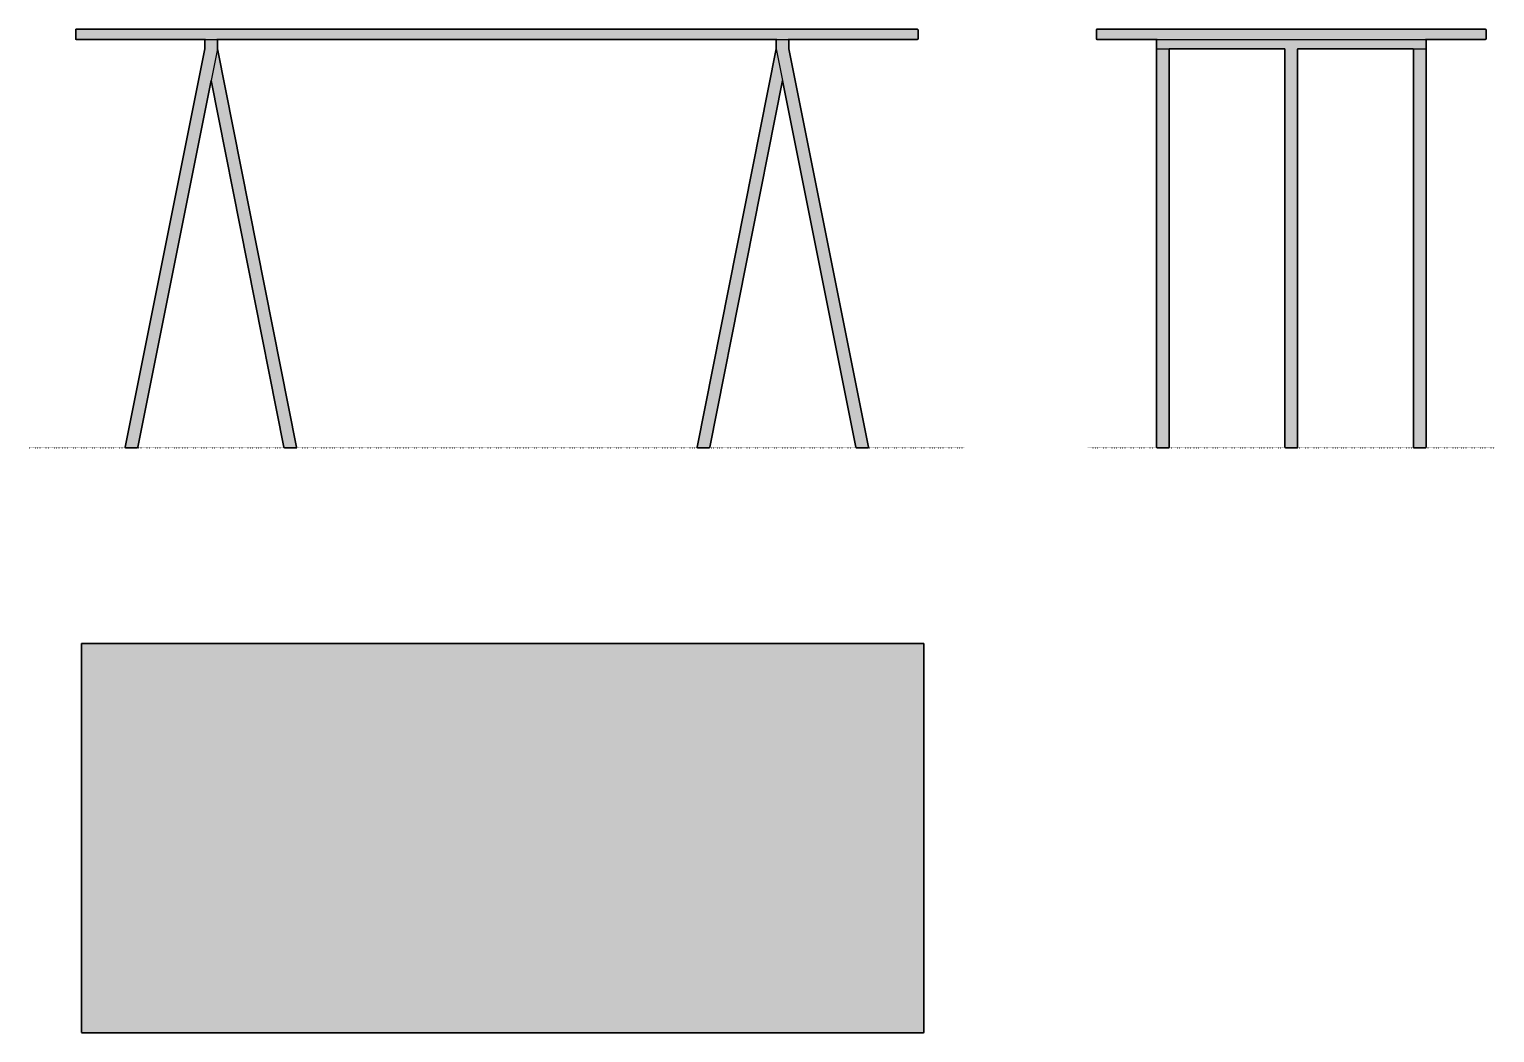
# Model space of a CAD drawing. Header units: millimetres. Extents: x 0 to 3479, y -1390 to 994.
import ezdxf

# ---------------------------------------------------------------- set-up
doc = ezdxf.new("R2010")
doc.units = ezdxf.units.MM
doc.linetypes.add('Dots', pattern=[1, 0, -1])
doc.layers.add('Blocks', color=7, linetype='Continuous')
doc.layers.add('Blocks$Fill', color=7, linetype='Continuous', true_color=0xffffff)
for name, color, linetype, lineweight, true_color in [('Blocks$Inner', 7, 'Continuous', 25, 0x007f00), ('Blocks$Outline', 7, 'Continuous', 35, 0xff3f3f), ('Groud', 7, 'Dots', 25, 0x243775)]:
    doc.layers.add(name, color=color, linetype=linetype, lineweight=lineweight, true_color=true_color)

# ---------------------------------------------------------------- blocks, each defined once
blk = doc.blocks.new('Loop Stand High Table Top')
at = {"layer": 'Blocks$Fill'}
blk.add_hatch(color=256, dxfattribs=at).paths.add_polyline_path([(230.1, -474.2), (231.2, -474.6), (2228.2, -474.6), (2229.4, -474.2), (2229.7, -473.1), (2229.7, 448.9), (2229.4, 450), (2228.2, 450.4), (231.2, 450.4), (230.1, 450), (229.7, 448.9), (229.7, -473.1)], flags=0)
at = {"layer": 'Blocks$Inner'}
blk.add_lwpolyline([(230.1, -474.2), (231.2, -474.6), (2228.2, -474.6), (2229.4, -474.2), (2229.7, -473.1), (2229.7, 448.9), (2229.4, 450), (2228.2, 450.4), (231.2, 450.4), (230.1, 450), (229.7, 448.9), (229.7, -473.1)], close=True, dxfattribs=at)
at = {"layer": 'Blocks$Outline'}
blk.add_lwpolyline([(230.1, -474.2), (231.2, -474.6), (2228.2, -474.6), (2229.4, -474.2), (2229.7, -473.1), (2229.7, 448.9), (2229.4, 450), (2228.2, 450.4), (231.2, 450.4), (230.1, 450), (229.7, 448.9), (229.7, -473.1)], close=True, dxfattribs=at)
blk = doc.blocks.new('Loop Stand High Table Side')
at = {"layer": 'Blocks$Fill'}
blk.add_hatch(color=256, dxfattribs=at).paths.add_polyline_path([(801.4, 970), (943.9, 970), (945, 970.4), (945.4, 971.5), (945.4, 992.5), (945, 993.6), (943.9, 994), (21.9, 994), (20.8, 993.6), (20.4, 992.5), (20.4, 971.5), (20.8, 970.4), (21.9, 970), (164.4, 970), (163.3, 969.6), (162.9, 968.5), (162.9, 947.6), (162.9, 1.5), (163.3, 0.4), (164.4, 0), (191.4, 0), (192.5, 0.4), (192.9, 1.5), (192.9, 946.1), (193.3, 947.2), (194.4, 947.6), (466.4, 947.6), (467.5, 947.2), (467.9, 946.1), (467.9, 1.5), (468.3, 0.4), (469.4, 0), (496.4, 0), (497.5, 0.4), (497.9, 1.5), (497.9, 946.1), (498.3, 947.2), (499.4, 947.6), (771.4, 947.6), (772.5, 947.2), (772.9, 946.1), (772.9, 1.5), (773.3, 0.4), (774.4, 0), (801.4, 0), (802.5, 0.4), (802.9, 1.5), (802.9, 947.6), (802.9, 968.5), (802.5, 969.6)], flags=0)
at = {"layer": 'Blocks$Inner'}
blk.add_lwpolyline([(21.9, 970), (943.9, 970), (945, 970.4), (945.4, 971.5), (945.4, 992.5), (945, 993.6), (943.9, 994), (21.9, 994), (20.8, 993.6), (20.4, 992.5), (20.4, 971.5), (20.8, 970.4)], close=True, dxfattribs=at)
for points in [[(162.9, 947.6), (162.9, 968.5), (163.3, 969.6), (164.4, 970)], [(192.9, 946.1), (192.9, 1.5), (192.5, 0.4), (191.4, 0), (164.4, 0), (163.3, 0.4), (162.9, 1.5), (162.9, 947.6), (163.3, 947.6), (164.4, 947.6), (191.4, 947.6), (192.5, 947.2), (192.9, 946.1), (193.3, 947.2), (194.4, 947.6), (466.4, 947.6), (467.5, 947.2), (467.9, 946.1), (467.9, 1.5), (468.3, 0.4), (469.4, 0), (496.4, 0), (497.5, 0.4), (497.9, 1.5), (497.9, 946.1), (498.3, 947.2), (499.4, 947.6), (771.4, 947.6), (772.5, 947.2), (772.9, 946.1), (773.3, 947.2), (774.4, 947.6), (801.4, 947.6), (802.5, 947.6), (802.9, 947.6), (802.9, 1.5), (802.5, 0.4), (801.4, 0), (774.4, 0), (773.3, 0.4), (772.9, 1.5), (772.9, 946.1)], [(801.4, 970), (802.5, 969.6), (802.9, 968.5), (802.9, 947.6)]]:
    blk.add_lwpolyline(points, dxfattribs=at)
at = {"layer": 'Blocks$Outline'}
for points in [[(801.4, 970), (943.9, 970), (945, 970.4), (945.4, 971.5), (945.4, 992.5), (945, 993.6), (943.9, 994), (21.9, 994), (20.8, 993.6), (20.4, 992.5), (20.4, 971.5), (20.8, 970.4), (21.9, 970)], [(21.9, 970), (164.4, 970)], [(164.4, 970), (163.3, 969.6), (162.9, 968.5), (162.9, 947.6)], [(162.9, 947.6), (162.9, 1.5), (163.3, 0.4), (164.4, 0), (191.4, 0), (192.5, 0.4), (192.9, 1.5), (192.9, 946.1)], [(192.9, 946.1), (193.3, 947.2), (194.4, 947.6), (466.4, 947.6), (467.5, 947.2), (467.9, 946.1), (467.9, 1.5), (468.3, 0.4), (469.4, 0), (496.4, 0), (497.5, 0.4), (497.9, 1.5), (497.9, 946.1), (498.3, 947.2), (499.4, 947.6), (771.4, 947.6), (772.5, 947.2), (772.9, 946.1)], [(772.9, 946.1), (772.9, 1.5), (773.3, 0.4), (774.4, 0), (801.4, 0), (802.5, 0.4), (802.9, 1.5), (802.9, 947.6)], [(802.9, 947.6), (802.9, 968.5), (802.5, 969.6), (801.4, 970)]]:
    blk.add_lwpolyline(points, dxfattribs=at)
blk = doc.blocks.new('Loop Stand High Table Front')
at = {"layer": 'Blocks$Fill'}
blk.add_hatch(color=256, dxfattribs=at).paths.add_polyline_path([(1788.3, 872.2), (1962.4, 1.5), (1963, 0.4), (1964.2, 0), (1991.2, 0), (1992.3, 0.4), (1992.4, 1.5), (1803.2, 947.6), (1803.2, 968.5), (1802.9, 969.6), (1801.7, 970), (2108.6, 970), (2109.7, 970.4), (2110.1, 971.5), (2110.1, 992.5), (2109.7, 993.6), (2108.6, 994), (111.6, 994), (110.4, 993.6), (110.1, 992.5), (110.1, 971.5), (110.4, 970.4), (111.6, 970), (418.4, 970), (417.2, 969.6), (416.9, 968.5), (416.9, 947.6), (227.7, 1.5), (227.8, 0.4), (228.9, 0), (255.9, 0), (257.1, 0.4), (257.7, 1.5), (431.8, 872.2), (604.4, 1.5), (605, 0.4), (606.2, 0), (633.2, 0), (634.3, 0.4), (634.4, 1.5), (446.9, 947.6), (446.9, 968.5), (446.5, 969.6), (445.4, 970), (1774.7, 970), (1773.6, 969.6), (1773.2, 968.5), (1773.2, 947.6), (1585.7, 1.5), (1585.8, 0.4), (1586.9, 0), (1613.9, 0), (1615.1, 0.4), (1615.7, 1.5)], flags=0)
at = {"layer": 'Blocks$Inner'}
blk.add_lwpolyline([(2109.7, 993.6), (2108.6, 994), (111.6, 994), (110.4, 993.6), (110.1, 992.5), (110.1, 971.5), (110.4, 970.4), (111.6, 970), (2108.6, 970), (2109.7, 970.4), (2110.1, 971.5), (2110.1, 992.5)], close=True, dxfattribs=at)
for points in [[(446.9, 947.6), (257.7, 1.5), (257.1, 0.4), (255.9, 0), (228.9, 0), (227.8, 0.4), (227.7, 1.5), (416.9, 947.6), (416.9, 968.5), (417.2, 969.6), (418.4, 970)], [(445.4, 970), (446.5, 969.6), (446.9, 968.5), (446.9, 947.6), (634.4, 1.5), (634.3, 0.4), (633.2, 0), (606.2, 0), (605, 0.4), (604.4, 1.5), (431.8, 872.2)], [(1774.7, 970), (1773.6, 969.6), (1773.2, 968.5), (1773.2, 947.6), (1585.7, 1.5), (1585.8, 0.4), (1586.9, 0), (1613.9, 0), (1615.1, 0.4), (1615.7, 1.5), (1788.3, 872.2)], [(1773.2, 947.6), (1962.4, 1.5), (1963, 0.4), (1964.2, 0), (1991.2, 0), (1992.3, 0.4), (1992.4, 1.5), (1803.2, 947.6), (1803.2, 968.5), (1802.9, 969.6), (1801.7, 970)]]:
    blk.add_lwpolyline(points, dxfattribs=at)
at = {"layer": 'Blocks$Outline'}
for points in [[(2109.7, 993.6), (2108.6, 994), (111.6, 994), (110.4, 993.6), (110.1, 992.5), (110.1, 971.5), (110.4, 970.4), (111.6, 970), (418.4, 970)], [(1801.7, 970), (2108.6, 970), (2109.7, 970.4), (2110.1, 971.5), (2110.1, 992.5), (2109.7, 993.6)], [(418.4, 970), (417.2, 969.6), (416.9, 968.5), (416.9, 947.6), (227.7, 1.5), (227.8, 0.4), (228.9, 0), (255.9, 0), (257.1, 0.4), (257.7, 1.5), (431.8, 872.2)], [(431.8, 872.2), (604.4, 1.5), (605, 0.4), (606.2, 0), (633.2, 0), (634.3, 0.4), (634.4, 1.5), (446.9, 947.6), (446.9, 968.5), (446.5, 969.6), (445.4, 970)], [(445.4, 970), (1774.7, 970)], [(1774.7, 970), (1773.6, 969.6), (1773.2, 968.5), (1773.2, 947.6), (1585.7, 1.5), (1585.8, 0.4), (1586.9, 0), (1613.9, 0), (1615.1, 0.4), (1615.7, 1.5), (1788.3, 872.2)], [(1788.3, 872.2), (1962.4, 1.5), (1963, 0.4), (1964.2, 0), (1991.2, 0), (1992.3, 0.4), (1992.4, 1.5), (1803.2, 947.6), (1803.2, 968.5), (1802.9, 969.6), (1801.7, 970)]]:
    blk.add_lwpolyline(points, dxfattribs=at)

msp = doc.modelspace()

# ---------------------------------------------------------------- linework, layer by layer
at = {"layer": 'Groud'}
for points in [[(0, 0), (2220.1, 0)], [(2513.3, 0), (3479.1, 0)]]:
    msp.add_lwpolyline(points, dxfattribs=at)

# ---------------------------------------------------------------- block references
at = {"layer": 'Blocks'}
for name, p in [('Loop Stand High Table Front', (0, 0)), ('Loop Stand High Table Side', (2513.3, 0)), ('Loop Stand High Table Top', (-105.9, -915.3))]:
    msp.add_blockref(name, p, dxfattribs=at)

doc.saveas('drawing.dxf')
